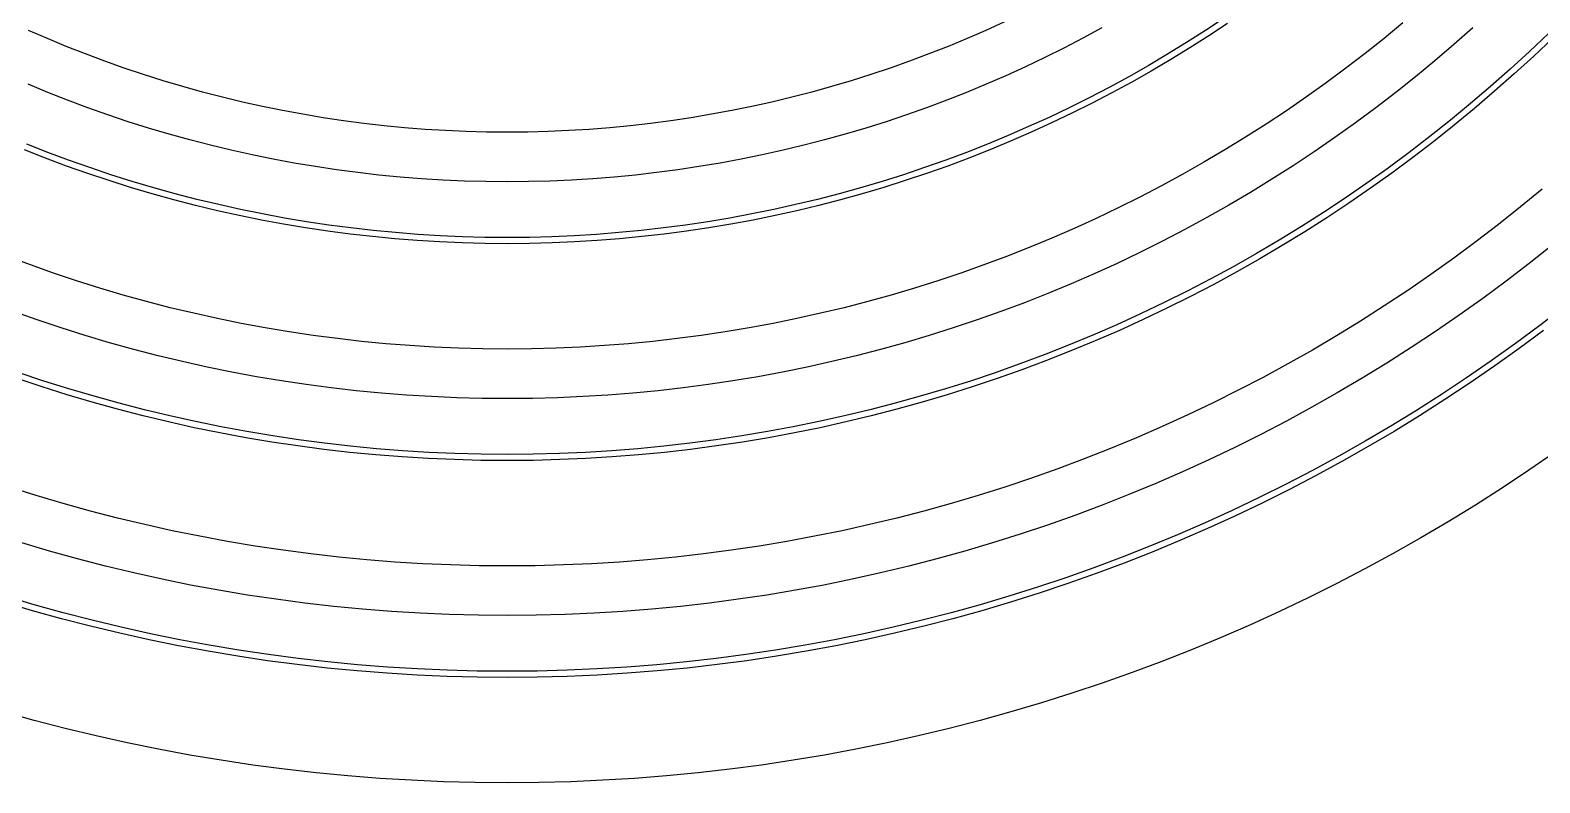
# Model space of a CAD drawing. Header units: metres. Extents: x 9 to 1211, y 9 to 2781.
# Drawn here: x 839 to 1082.7, y 9 to 130.5 of the extents above; entities that cross this region are included whole.
import ezdxf

# ---------------------------------------------------------------- set-up
doc = ezdxf.new("R2010")
doc.units = ezdxf.units.M
for name, color, linetype in [('ACIKLIK', 5, 'Continuous'), ('CAM_SABLON', 4, 'Continuous'), ('DIS_KENAR_V91_Z3', 1, 'Continuous'), ('LAMBA_T4_Z4', 3, 'Continuous')]:
    doc.layers.add(name, color=color, linetype=linetype)

msp = doc.modelspace()

# ---------------------------------------------------------------- linework, layer by layer
at = {"layer": 'ACIKLIK'}
for points in [[(1071.91, 130.85), (1068.86, 128.15), (1065.77, 125.51), (1062.63, 122.93), (1059.45, 120.39), (1056.22, 117.92), (1052.95, 115.5), (1049.64, 113.14), (1046.29, 110.84), (1042.9, 108.59), (1039.47, 106.41), (1036, 104.28), (1032.5, 102.22), (1028.96, 100.21), (1025.39, 98.27), (1021.78, 96.4), (1018.14, 94.58), (1014.47, 92.83), (1010.77, 91.14), (1007.04, 89.52), (1003.28, 87.97), (999.5, 86.48), (995.69, 85.05), (991.86, 83.7), (988, 82.4), (984.12, 81.18), (980.22, 80.03), (976.3, 78.94), (972.37, 77.92), (968.41, 76.97), (964.44, 76.09), (960.46, 75.28), (956.46, 74.54), (952.45, 73.87), (948.43, 73.27), (944.4, 72.74), (940.36, 72.28), (936.31, 71.89), (932.25, 71.57), (928.19, 71.32), (924.13, 71.14), (920.07, 71.04), (916, 71), (911.93, 71.04), (907.87, 71.14), (903.81, 71.32), (899.75, 71.57), (895.69, 71.89), (891.64, 72.28), (887.6, 72.74), (883.57, 73.27), (879.55, 73.87), (875.54, 74.54), (871.54, 75.28), (867.56, 76.09), (863.59, 76.97), (859.63, 77.92), (855.7, 78.94), (851.78, 80.03), (847.88, 81.18), (844, 82.4), (840.14, 83.7), (836.31, 85.05)], [(1011.99, 130.83), (1008.95, 129.18), (1005.89, 127.58), (1002.8, 126.04), (999.68, 124.55), (996.53, 123.12), (993.36, 121.74), (990.17, 120.42), (986.96, 119.15), (983.72, 117.94), (980.46, 116.79), (977.19, 115.69), (973.89, 114.65), (970.58, 113.67), (967.25, 112.75), (963.9, 111.88), (960.54, 111.08), (957.17, 110.33), (953.78, 109.64), (950.38, 109.01), (946.97, 108.44), (943.56, 107.93), (940.13, 107.48), (936.7, 107.09), (933.26, 106.75), (929.81, 106.48), (926.36, 106.27), (922.91, 106.12), (919.46, 106.03), (916, 106), (912.54, 106.03), (909.09, 106.12), (905.64, 106.27), (902.19, 106.48), (898.74, 106.75), (895.3, 107.09), (891.87, 107.48), (888.44, 107.93), (885.03, 108.44), (881.62, 109.01), (878.22, 109.64), (874.83, 110.33), (871.46, 111.08), (868.1, 111.88), (864.75, 112.75), (861.42, 113.67), (858.11, 114.65), (854.81, 115.69), (851.54, 116.79), (848.28, 117.94), (845.04, 119.15), (841.83, 120.42), (838.64, 121.74)], [(1084.66, 95.73), (1081, 92.81), (1077.29, 89.97), (1073.53, 87.18), (1069.72, 84.47), (1065.86, 81.82), (1061.96, 79.24), (1058.02, 76.72), (1054.03, 74.28), (1050, 71.91), (1045.93, 69.6), (1041.82, 67.37), (1037.67, 65.21), (1033.48, 63.12), (1029.26, 61.11), (1025.01, 59.17), (1020.72, 57.31), (1016.39, 55.52), (1012.04, 53.8), (1007.66, 52.16), (1003.25, 50.6), (998.82, 49.12), (994.36, 47.71), (989.87, 46.38), (985.36, 45.13), (980.83, 43.96), (976.29, 42.87), (971.72, 41.86), (967.14, 40.92), (962.54, 40.07), (957.92, 39.3), (953.3, 38.61), (948.66, 38), (944.01, 37.47), (939.36, 37.02), (934.69, 36.65), (930.03, 36.37), (925.35, 36.16), (920.68, 36.04), (916, 36), (911.32, 36.04), (906.65, 36.16), (901.97, 36.37), (897.31, 36.65), (892.64, 37.02), (887.99, 37.47), (883.34, 38), (878.7, 38.61), (874.08, 39.3), (869.46, 40.07), (864.86, 40.92), (860.28, 41.86), (855.71, 42.87), (851.17, 43.96), (846.64, 45.13), (842.13, 46.38), (837.64, 47.71)]]:
    msp.add_lwpolyline(points, dxfattribs=at)
at = {"layer": 'CAM_SABLON'}
for points in [[(1031.75, 132.39), (1028.74, 130.4), (1025.69, 128.45), (1022.61, 126.57), (1019.5, 124.73), (1016.36, 122.95), (1013.18, 121.23), (1009.98, 119.56), (1006.74, 117.95), (1003.48, 116.39), (1000.19, 114.9), (996.88, 113.46), (993.54, 112.07), (990.18, 110.75), (986.8, 109.48), (983.39, 108.28), (979.97, 107.13), (976.52, 106.05), (973.06, 105.02), (969.58, 104.05), (966.08, 103.15), (962.56, 102.31), (959.04, 101.52), (955.5, 100.8), (951.95, 100.15), (948.38, 99.55), (944.81, 99.02), (941.23, 98.54), (937.64, 98.13), (934.04, 97.79), (930.44, 97.5), (926.83, 97.28), (923.22, 97.13), (919.61, 97.03), (916, 97), (912.39, 97.03), (908.78, 97.13), (905.17, 97.28), (901.56, 97.5), (897.96, 97.79), (894.36, 98.13), (890.77, 98.54), (887.19, 99.02), (883.62, 99.55), (880.05, 100.15), (876.5, 100.8), (872.96, 101.52), (869.44, 102.31), (865.92, 103.15), (862.42, 104.05), (858.94, 105.02), (855.48, 106.05), (852.03, 107.13), (848.61, 108.28), (845.2, 109.48), (841.82, 110.75), (838.46, 112.07)], [(1084.11, 129.92), (1081.04, 127.01), (1077.93, 124.16), (1074.77, 121.36), (1071.55, 118.62), (1068.3, 115.93), (1064.99, 113.3), (1061.64, 110.73), (1058.24, 108.22), (1054.81, 105.77), (1051.32, 103.37), (1047.8, 101.04), (1044.24, 98.77), (1040.64, 96.57), (1037, 94.42), (1033.32, 92.34), (1029.61, 90.33), (1025.87, 88.38), (1022.09, 86.49), (1018.27, 84.67), (1014.43, 82.92), (1010.56, 81.24), (1006.65, 79.62), (1002.72, 78.07), (998.77, 76.6), (994.79, 75.19), (990.78, 73.84), (986.75, 72.57), (982.7, 71.38), (978.63, 70.25), (974.54, 69.19), (970.44, 68.2), (966.31, 67.29), (962.18, 66.45), (958.02, 65.68), (953.86, 64.98), (949.68, 64.36), (945.49, 63.8), (941.3, 63.33), (937.09, 62.92), (932.88, 62.59), (928.67, 62.33), (924.45, 62.15), (920.22, 62.04), (916, 62), (911.78, 62.04), (907.55, 62.15), (903.33, 62.33), (899.12, 62.59), (894.91, 62.92), (890.7, 63.33), (886.51, 63.8), (882.32, 64.36), (878.14, 64.98), (873.98, 65.68), (869.82, 66.45), (865.69, 67.29), (861.56, 68.2), (857.46, 69.19), (853.37, 70.25), (849.3, 71.38), (845.25, 72.57), (841.22, 73.84), (837.21, 75.19)], [(1086.54, 85.72), (1082.7, 82.78), (1078.82, 79.9), (1074.88, 77.1), (1070.9, 74.36), (1066.86, 71.69), (1062.79, 69.09), (1058.67, 66.57), (1054.5, 64.11), (1050.29, 61.73), (1046.04, 59.42), (1041.76, 57.19), (1037.43, 55.03), (1033.06, 52.95), (1028.67, 50.95), (1024.23, 49.02), (1019.77, 47.17), (1015.27, 45.4), (1010.74, 43.71), (1006.18, 42.09), (1001.6, 40.56), (996.99, 39.1), (992.35, 37.73), (987.69, 36.44), (983.01, 35.23), (978.31, 34.1), (973.59, 33.05), (968.85, 32.09), (964.1, 31.21), (959.33, 30.41), (954.55, 29.7), (949.76, 29.07), (944.95, 28.52), (940.14, 28.05), (935.32, 27.68), (930.5, 27.38), (925.67, 27.17), (920.83, 27.04), (916, 27), (911.17, 27.04), (906.33, 27.17), (901.5, 27.38), (896.68, 27.68), (891.86, 28.05), (887.05, 28.52), (882.24, 29.07), (877.45, 29.7), (872.67, 30.41), (867.9, 31.21), (863.15, 32.09), (858.41, 33.05), (853.69, 34.1), (848.99, 35.23), (844.31, 36.44), (839.65, 37.73), (835.01, 39.1)]]:
    msp.add_lwpolyline(points, dxfattribs=at)
at = {"layer": 'DIS_KENAR_V91_Z3'}
for points in [[(1060.63, 131.64), (1057.6, 129.14), (1054.52, 126.7), (1051.41, 124.31), (1048.25, 121.97), (1045.05, 119.69), (1041.82, 117.47), (1038.54, 115.3), (1035.23, 113.19), (1031.88, 111.14), (1028.5, 109.14), (1025.08, 107.21), (1021.63, 105.34), (1018.15, 103.52), (1014.63, 101.77), (1011.09, 100.08), (1007.52, 98.45), (1003.91, 96.89), (1000.29, 95.38), (996.63, 93.94), (992.95, 92.57), (989.25, 91.26), (985.53, 90.01), (981.78, 88.83), (978.02, 87.72), (974.23, 86.67), (970.43, 85.68), (966.61, 84.77), (962.78, 83.92), (958.93, 83.13), (955.07, 82.42), (951.2, 81.77), (947.31, 81.19), (943.42, 80.68), (939.52, 80.23), (935.61, 79.86), (931.7, 79.55), (927.78, 79.31), (923.85, 79.14), (919.93, 79.03), (916, 79), (912.07, 79.03), (908.15, 79.14), (904.22, 79.31), (900.3, 79.55), (896.39, 79.86), (892.48, 80.23), (888.58, 80.68), (884.69, 81.19), (880.8, 81.77), (876.93, 82.42), (873.07, 83.13), (869.22, 83.92), (865.39, 84.77), (861.57, 85.68), (857.77, 86.67), (853.98, 87.72), (850.22, 88.83), (846.47, 90.01), (842.75, 91.26), (839.05, 92.57), (835.37, 93.94)], [(996.3, 131.8), (993.28, 130.43), (990.24, 129.1), (987.18, 127.84), (984.09, 126.62), (980.98, 125.46), (977.86, 124.35), (974.71, 123.3), (971.55, 122.3), (968.37, 121.36), (965.18, 120.47), (961.97, 119.64), (958.74, 118.87), (955.5, 118.15), (952.25, 117.49), (948.99, 116.89), (945.72, 116.34), (942.44, 115.85), (939.16, 115.42), (935.86, 115.04), (932.56, 114.72), (929.25, 114.46), (925.94, 114.26), (922.63, 114.12), (919.32, 114.03), (916, 114), (912.68, 114.03), (909.37, 114.12), (906.06, 114.26), (902.75, 114.46), (899.44, 114.72), (896.14, 115.04), (892.84, 115.42), (889.56, 115.85), (886.28, 116.34), (883.01, 116.89), (879.75, 117.49), (876.5, 118.15), (873.26, 118.87), (870.03, 119.64), (866.82, 120.47), (863.63, 121.36), (860.45, 122.3), (857.29, 123.3), (854.14, 124.35), (851.02, 125.46), (847.91, 126.62), (844.82, 127.84), (841.76, 129.1), (838.72, 130.43)], [(1083.12, 104.83), (1079.62, 101.94), (1076.07, 99.12), (1072.47, 96.35), (1068.82, 93.66), (1065.13, 91.02), (1061.39, 88.45), (1057.61, 85.95), (1053.78, 83.51), (1049.91, 81.14), (1046, 78.83), (1042.05, 76.6), (1038.06, 74.43), (1034.04, 72.34), (1029.98, 70.31), (1025.88, 68.36), (1021.75, 66.48), (1017.59, 64.67), (1013.4, 62.93), (1009.18, 61.27), (1004.93, 59.68), (1000.65, 58.17), (996.34, 56.73), (992.02, 55.36), (987.67, 54.07), (983.29, 52.86), (978.9, 51.72), (974.49, 50.66), (970.06, 49.68), (965.61, 48.78), (961.15, 47.95), (956.67, 47.2), (952.19, 46.53), (947.69, 45.94), (943.18, 45.42), (938.66, 44.99), (934.14, 44.63), (929.61, 44.36), (925.07, 44.16), (920.54, 44.04), (916, 44), (911.46, 44.04), (906.93, 44.16), (902.39, 44.36), (897.86, 44.63), (893.34, 44.99), (888.82, 45.42), (884.31, 45.94), (879.81, 46.53), (875.33, 47.2), (870.85, 47.95), (866.39, 48.78), (861.94, 49.68), (857.51, 50.66), (853.1, 51.72), (848.71, 52.86), (844.33, 54.07), (839.98, 55.36), (835.66, 56.73)], [(1085.21, 62.35), (1080.96, 59.43), (1076.67, 56.59), (1072.33, 53.83), (1067.94, 51.14), (1063.5, 48.52), (1059.02, 45.99), (1054.49, 43.53), (1049.93, 41.15), (1045.32, 38.86), (1040.67, 36.64), (1035.99, 34.5), (1031.27, 32.45), (1026.51, 30.48), (1021.72, 28.59), (1016.9, 26.79), (1012.04, 25.07), (1007.16, 23.44), (1002.25, 21.89), (997.31, 20.43), (992.35, 19.05), (987.37, 17.76), (982.36, 16.56), (977.33, 15.45), (972.29, 14.42), (967.23, 13.48), (962.15, 12.63), (957.06, 11.87), (951.95, 11.2), (946.84, 10.62), (941.71, 10.12), (936.58, 9.72), (931.44, 9.4), (926.3, 9.18), (921.15, 9.04), (916, 9), (910.85, 9.04), (905.7, 9.18), (900.56, 9.4), (895.42, 9.72), (890.29, 10.12), (885.16, 10.62), (880.05, 11.2), (874.94, 11.87), (869.85, 12.63), (864.77, 13.48), (859.71, 14.42), (854.67, 15.45), (849.64, 16.56), (844.63, 17.76), (839.65, 19.05), (834.69, 20.43)]]:
    msp.add_lwpolyline(points, dxfattribs=at)
at = {"layer": 'LAMBA_T4_Z4'}
for points in [[(1084.8, 129.2), (1081.73, 126.28), (1078.6, 123.42), (1075.42, 120.61), (1072.2, 117.85), (1068.92, 115.15), (1065.61, 112.51), (1062.24, 109.93), (1058.83, 107.41), (1055.38, 104.95), (1051.88, 102.54), (1048.35, 100.2), (1044.77, 97.92), (1041.15, 95.71), (1037.5, 93.56), (1033.81, 91.47), (1030.08, 89.44), (1026.32, 87.49), (1022.52, 85.59), (1018.7, 83.77), (1014.84, 82.01), (1010.95, 80.32), (1007.03, 78.69), (1003.08, 77.14), (999.11, 75.66), (995.11, 74.24), (991.09, 72.89), (987.05, 71.62), (982.98, 70.41), (978.89, 69.28), (974.79, 68.22), (970.66, 67.23), (966.52, 66.31), (962.37, 65.47), (958.2, 64.69), (954.01, 63.99), (949.82, 63.37), (945.61, 62.81), (941.4, 62.33), (937.18, 61.93), (932.95, 61.59), (928.72, 61.33), (924.48, 61.15), (920.24, 61.04), (916, 61), (911.76, 61.04), (907.52, 61.15), (903.28, 61.33), (899.05, 61.59), (894.82, 61.93), (890.6, 62.33), (886.39, 62.81), (882.18, 63.37), (877.99, 63.99), (873.8, 64.69), (869.63, 65.47), (865.48, 66.31), (861.34, 67.23), (857.21, 68.22), (853.11, 69.28), (849.02, 70.41), (844.95, 71.62), (840.91, 72.89), (836.89, 74.24)], [(1032.31, 131.56), (1029.28, 129.56), (1026.22, 127.61), (1023.13, 125.71), (1020, 123.87), (1016.84, 122.08), (1013.65, 120.35), (1010.43, 118.67), (1007.18, 117.05), (1003.9, 115.49), (1000.6, 113.98), (997.27, 112.54), (993.92, 111.15), (990.54, 109.82), (987.14, 108.54), (983.72, 107.33), (980.28, 106.18), (976.81, 105.09), (973.33, 104.06), (969.83, 103.09), (966.32, 102.18), (962.79, 101.33), (959.25, 100.55), (955.69, 99.82), (952.12, 99.16), (948.54, 98.56), (944.95, 98.02), (941.35, 97.55), (937.74, 97.14), (934.13, 96.79), (930.51, 96.51), (926.89, 96.29), (923.26, 96.13), (919.63, 96.03), (916, 96), (912.37, 96.03), (908.74, 96.13), (905.11, 96.29), (901.49, 96.51), (897.87, 96.79), (894.26, 97.14), (890.65, 97.55), (887.05, 98.02), (883.46, 98.56), (879.88, 99.16), (876.31, 99.82), (872.75, 100.55), (869.21, 101.33), (865.68, 102.18), (862.17, 103.09), (858.67, 104.06), (855.19, 105.09), (851.72, 106.18), (848.28, 107.33), (844.86, 108.54), (841.46, 109.82), (838.08, 111.15)], [(1083.3, 81.98), (1079.4, 79.09), (1075.45, 76.28), (1071.46, 73.53), (1067.41, 70.85), (1063.32, 68.24), (1059.18, 65.71), (1055, 63.25), (1050.78, 60.86), (1046.51, 58.54), (1042.21, 56.3), (1037.87, 54.14), (1033.49, 52.05), (1029.07, 50.03), (1024.62, 48.1), (1020.14, 46.24), (1015.63, 44.47), (1011.08, 42.77), (1006.51, 41.15), (1001.91, 39.61), (997.28, 38.15), (992.63, 36.77), (987.95, 35.47), (983.25, 34.26), (978.54, 33.13), (973.8, 32.08), (969.04, 31.11), (964.27, 30.22), (959.49, 29.42), (954.69, 28.71), (949.88, 28.07), (945.06, 27.52), (940.23, 27.06), (935.39, 26.68), (930.55, 26.38), (925.7, 26.17), (920.85, 26.04), (916, 26), (911.15, 26.04), (906.3, 26.17), (901.45, 26.38), (896.61, 26.68), (891.77, 27.06), (886.94, 27.52), (882.12, 28.07), (877.31, 28.71), (872.51, 29.42), (867.73, 30.22), (862.96, 31.11), (858.2, 32.08), (853.46, 33.13), (848.75, 34.26), (844.05, 35.47), (839.37, 36.77), (834.72, 38.15)]]:
    msp.add_lwpolyline(points, dxfattribs=at)

doc.saveas('drawing.dxf')
